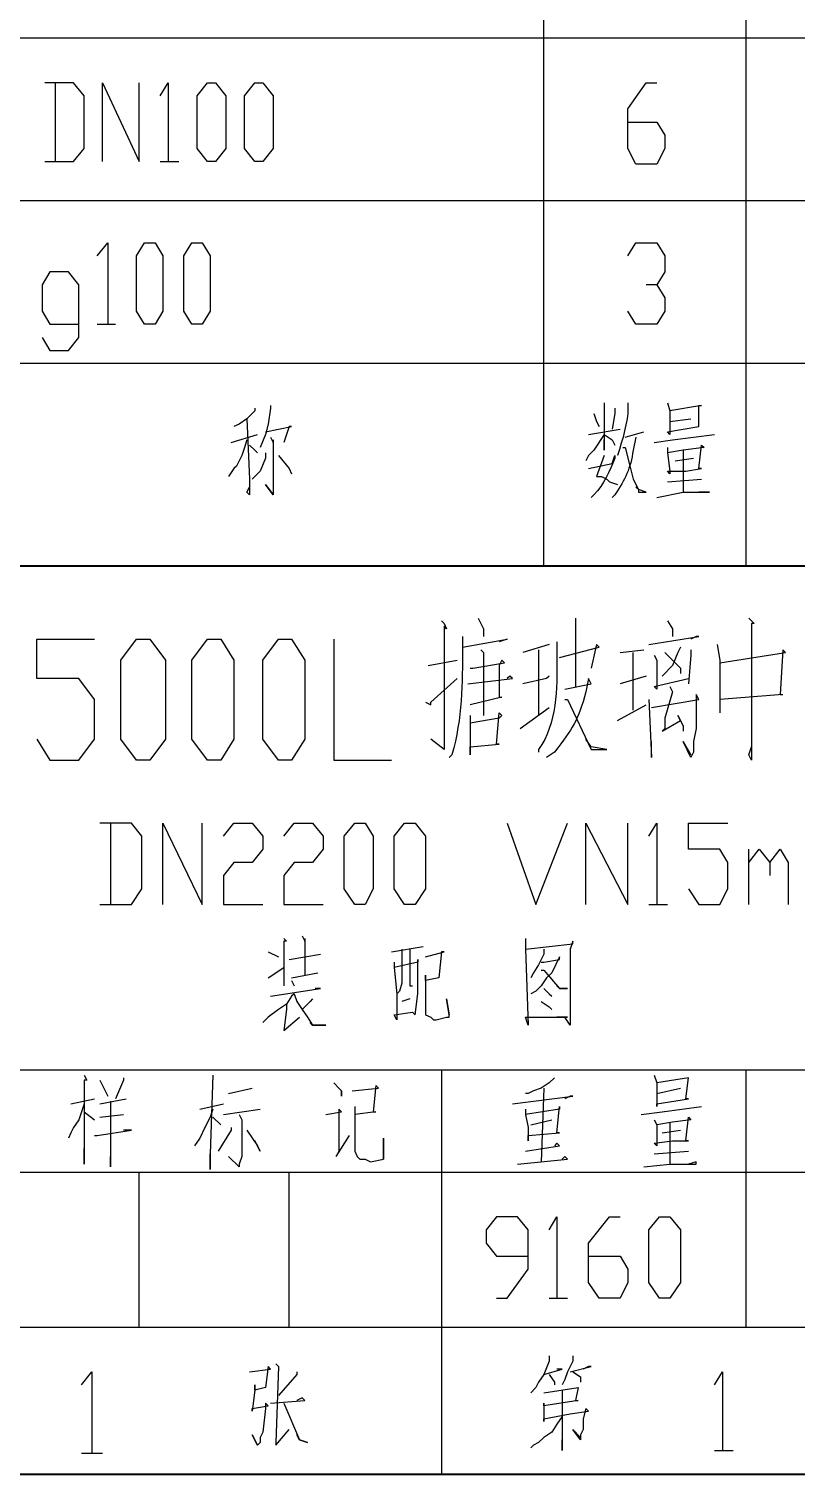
# Model space of a CAD drawing. Header units: millimetres. Extents: x 0 to 822, y 14 to 1153.
# Drawn here: x 665.8 to 718.4, y 14.7 to 113.8 of the extents above; entities that cross this region are included whole.
import ezdxf

# ---------------------------------------------------------------- set-up
doc = ezdxf.new("R2010")
doc.units = ezdxf.units.MM
doc.layers.add('1', color=7, linetype='Continuous')

msp = doc.modelspace()

# ---------------------------------------------------------------- linework, layer by layer
at = {"layer": '1', "color": 0, "lineweight": 40}
for points in [[(43.56, 14.721732), (819, 14.721732), (819, 1153.221732), (43.56, 1153.221732), (43.56, 14.721732)], [(569.34, 77.001732), (819, 77.001732)]]:
    msp.add_lwpolyline(points, dxfattribs=at)
at = {"layer": '1', "color": 0, "lineweight": 25}
for points in [[(701.1, 113.181732), (701.1, 124.161732)], [(714.96, 113.181732), (714.96, 124.161732)], [(819, 113.181732), (568.98, 113.181732)], [(819, 113.181732), (568.98, 113.181732)], [(701.1, 102.021732), (701.1, 113.181732)], [(714.96, 102.021732), (714.96, 113.181732)], [(666.9, 104.721732), (668.88, 104.721732), (669.6, 105.621732), (669.6, 109.221732), (668.88, 110.121732), (666.9, 110.121732)], [(667.62, 110.121732), (667.62, 104.721732)], [(670.86, 104.721732), (670.86, 110.121732), (673.38, 104.721732), (673.38, 110.121732)], [(674.82, 109.221732), (675.36, 110.121732), (675.36, 104.721732)], [(678.06, 104.721732), (677.34, 105.621732), (677.34, 109.221732), (678.06, 110.121732), (678.6, 110.121732), (679.32, 109.221732), (679.32, 105.621732), (678.6, 104.721732), (678.06, 104.721732)], [(681.3, 104.721732), (680.58, 105.621732), (680.58, 109.221732), (681.3, 110.121732), (681.84, 110.121732), (682.56, 109.221732), (682.56, 105.621732), (681.84, 104.721732), (681.3, 104.721732)], [(706.86, 107.421732), (708.84, 107.421732), (709.38, 106.521732), (709.38, 105.621732), (708.84, 104.541732), (707.4, 104.541732), (706.86, 105.621732), (706.86, 108.321732), (708.12, 110.121732), (708.84, 110.121732)], [(674.82, 104.721732), (676.08, 104.721732)], [(819, 102.021732), (568.98, 102.021732)], [(819, 102.021732), (568.98, 102.021732)], [(701.1, 90.861732), (701.1, 102.021732)], [(714.96, 90.861732), (714.96, 102.021732)], [(670.5, 98.241732), (671.22, 99.141732), (671.22, 93.561732)], [(673.74, 93.561732), (673.2, 94.461732), (673.2, 98.241732), (673.74, 99.141732), (674.46, 99.141732), (675, 98.241732), (675, 94.461732), (674.46, 93.561732), (673.74, 93.561732)], [(676.98, 93.561732), (676.44, 94.461732), (676.44, 98.241732), (676.98, 99.141732), (677.7, 99.141732), (678.24, 98.241732), (678.24, 94.461732), (677.7, 93.561732), (676.98, 93.561732)], [(706.86, 98.241732), (707.4, 99.141732), (708.84, 99.141732), (709.38, 98.241732), (709.38, 97.161732), (708.84, 96.261732), (708.12, 96.261732)], [(666.72, 92.661732), (667.26, 91.761732), (668.52, 91.761732), (669.24, 92.661732), (669.24, 96.261732), (668.52, 97.161732), (667.26, 97.161732), (666.72, 96.261732), (666.72, 94.461732), (667.26, 93.561732), (669.24, 93.561732)], [(708.84, 96.261732), (709.38, 95.361732), (709.38, 94.461732), (708.84, 93.561732), (707.4, 93.561732), (706.86, 94.461732)], [(670.5, 93.561732), (671.76, 93.561732)], [(819, 90.861732), (568.98, 90.861732)], [(701.1, 77.001732), (701.1, 90.861732)], [(714.96, 77.001732), (714.96, 90.861732)], [(681.3, 87.801732), (681.3, 87.621732), (680.76, 87.081732), (680.22, 86.721732), (679.86, 86.541732)], [(682.38, 87.981732), (682.38, 87.801732), (682.2, 86.721732), (682.02, 86.001732), (681.66, 85.101732)], [(704.52, 87.441732), (704.7, 86.901732), (704.88, 86.541732)], [(705.24, 88.161732), (705.24, 87.801732), (705.24, 84.921732), (705.24, 85.281732), (705.24, 85.641732)], [(705.96, 87.801732), (705.96, 87.441732), (705.78, 86.361732)], [(709.56, 88.161732), (709.74, 87.621732), (709.74, 86.001732), (709.56, 86.181732), (711.72, 86.541732), (711.72, 86.541732), (711.72, 87.981732), (711.9, 87.981732), (709.74, 87.621732)], [(680.76, 87.081732), (680.94, 82.941732), (680.94, 81.861732), (680.76, 82.041732), (680.94, 82.401732)], [(682.02, 86.181732), (683.82, 86.541732), (683.64, 86.541732), (683.28, 85.461732)], [(704.16, 86.001732), (706.32, 86.361732)], [(709.74, 86.901732), (711.18, 87.081732)], [(680.76, 85.641732), (680.58, 85.101732), (680.4, 84.561732), (680.04, 83.841732), (679.86, 83.661732), (679.5, 83.121732)], [(679.68, 85.461732), (681.48, 86.001732)], [(680.94, 85.281732), (681.3, 84.921732), (681.48, 84.741732)], [(682.38, 85.821732), (682.56, 85.461732), (682.56, 85.641732), (682.56, 81.861732), (682.02, 82.581732), (682.56, 81.861732)], [(705.24, 86.001732), (704.52, 84.921732), (704.16, 84.561732), (703.98, 84.201732)], [(705.24, 86.001732), (705.78, 85.641732), (705.96, 85.281732)], [(706.68, 85.821732), (707.94, 86.181732)], [(708.66, 85.461732), (709.92, 85.641732), (712.8, 86.001732)], [(709.56, 85.101732), (709.56, 84.741732), (709.74, 83.481732), (709.74, 83.301732), (709.56, 83.481732), (710.82, 83.481732), (711.9, 83.661732), (711.72, 83.661732), (711.9, 85.281732), (712.08, 85.101732), (710.64, 84.921732), (709.56, 84.741732)], [(682.02, 84.741732), (682.02, 84.381732), (681.66, 83.481732), (681.12, 82.941732)], [(682.92, 84.561732), (683.64, 83.661732), (683.82, 83.301732)], [(705.24, 84.561732), (704.7, 83.121732), (705.06, 83.121732), (705.42, 82.941732), (705.6, 82.761732), (706.14, 82.581732)], [(706.5, 85.101732), (706.68, 85.101732), (707.04, 83.661732), (707.22, 82.941732), (707.58, 82.221732), (707.58, 82.041732), (708.12, 82.041732), (707.58, 82.221732), (707.4, 82.401732)], [(710.1, 84.201732), (711.36, 84.381732)], [(710.64, 84.921732), (710.64, 82.041732)], [(709.56, 82.761732), (711.9, 82.941732)], [(708.84, 81.681732), (710.64, 82.041732), (711.54, 82.041732), (712.44, 82.041732), (711.72, 82.041732)], [(696.6, 73.401732), (696.96, 72.681732), (696.96, 72.141732)], [(703.26, 73.401732), (703.26, 68.721732)], [(715.14, 73.401732), (715.5, 73.041732), (715.32, 73.041732), (715.32, 63.681732), (715.14, 64.041732), (715.32, 64.581732)], [(694.08, 73.221732), (694.26, 73.041732), (694.44, 72.681732), (694.26, 72.861732), (694.26, 65.121732), (694.26, 64.401732), (693.36, 65.121732)], [(709.56, 73.221732), (709.92, 72.681732), (709.92, 72.141732)], [(666.36, 65.121732), (667.26, 63.681732), (669.24, 63.681732), (670.32, 65.121732), (670.32, 67.821732), (669.24, 69.261732), (666.36, 69.261732), (666.36, 71.961732), (670.32, 71.961732)], [(673.2, 63.681732), (672.12, 65.121732), (672.12, 70.521732), (673.2, 71.961732), (674.1, 71.961732), (675.18, 70.521732), (675.18, 65.121732), (674.1, 63.681732), (673.2, 63.681732)], [(678.06, 63.681732), (676.98, 65.121732), (676.98, 70.521732), (678.06, 71.961732), (678.96, 71.961732), (679.86, 70.521732), (679.86, 65.121732), (678.96, 63.681732), (678.06, 63.681732)], [(682.92, 63.681732), (681.84, 65.121732), (681.84, 70.521732), (682.92, 71.961732), (683.82, 71.961732), (684.72, 70.521732), (684.72, 65.121732), (683.82, 63.681732), (682.92, 63.681732)], [(686.7, 71.961732), (686.7, 63.681732), (690.66, 63.681732)], [(695.52, 71.421732), (698.58, 71.961732), (698.58, 71.961732), (698.04, 71.781732)], [(701.46, 71.601732), (699.66, 71.061732)], [(702.18, 70.701732), (704.88, 71.421732), (704.7, 71.601732), (704.34, 69.981732)], [(708.3, 71.601732), (711.72, 72.141732), (711.54, 72.141732), (711.18, 71.961732)], [(710.46, 71.421732), (710.28, 71.061732), (709.92, 70.161732), (709.2, 69.441732)], [(712.98, 71.601732), (713.16, 70.521732), (713.16, 67.821732), (713.16, 66.921732)], [(693.18, 70.161732), (695.16, 70.521732)], [(696.06, 69.981732), (696.06, 69.981732), (696.24, 69.981732), (698.4, 70.341732), (698.22, 70.521732), (698.04, 70.161732), (698.04, 68.001732), (698.22, 68.001732), (696.06, 67.461732)], [(696.78, 71.241732), (696.96, 71.061732), (696.96, 66.741732)], [(700.74, 71.241732), (700.74, 66.741732)], [(706.32, 71.061732), (707.94, 71.241732)], [(707.22, 67.101732), (707.22, 71.061732)], [(708.66, 70.881732), (708.84, 70.521732), (708.84, 68.541732), (708.66, 68.721732), (711, 69.261732)], [(709.38, 71.061732), (710.46, 69.981732), (710.46, 69.621732)], [(711.18, 71.241732), (711.18, 70.881732), (711, 68.901732)], [(713.16, 70.341732), (717.66, 71.061732), (717.48, 71.241732), (717.3, 68.181732), (717.48, 68.181732), (713.16, 67.821732)], [(695.88, 68.901732), (698.94, 69.261732), (698.76, 69.441732), (698.58, 69.261732)], [(701.46, 69.441732), (701.28, 69.261732), (699.66, 68.901732)], [(708.12, 69.441732), (706.32, 68.901732)], [(693, 67.641732), (693.36, 67.461732), (693.36, 67.641732), (695.16, 69.261732)], [(709.74, 68.721732), (709.92, 68.361732), (709.38, 66.561732), (709.38, 65.841732), (709.2, 65.661732), (710.46, 66.381732), (710.28, 66.741732), (710.64, 66.021732), (710.64, 65.661732)], [(702.54, 67.821732), (702.72, 67.821732), (704.34, 64.401732), (705.42, 64.401732), (704.34, 64.581732), (703.98, 65.121732)], [(706.14, 66.381732), (708.12, 67.461732)], [(708.3, 67.821732), (708.48, 63.861732), (708.48, 64.401732), (708.48, 64.941732)], [(708.48, 67.281732), (711.72, 67.821732), (711.54, 68.181732), (711.54, 67.641732), (711.54, 65.841732), (711.36, 64.941732), (711.36, 64.221732), (711.18, 63.861732), (710.64, 64.941732), (711.18, 64.041732)], [(696.06, 66.741732), (696.06, 66.021732), (696.06, 64.041732), (696.06, 64.401732), (696.06, 64.581732), (698.04, 64.761732), (697.86, 64.761732), (698.04, 66.921732), (698.22, 66.741732), (698.04, 66.561732), (696.06, 66.201732)], [(699.48, 65.841732), (701.46, 67.281732)], [(670.68, 53.781732), (672.84, 53.781732), (673.56, 54.861732), (673.56, 58.461732), (672.84, 59.361732), (670.68, 59.361732)], [(671.4, 59.361732), (671.4, 53.781732)], [(675, 53.781732), (675, 59.361732), (677.7, 53.781732), (677.7, 59.361732)], [(679.14, 58.461732), (679.86, 59.361732), (681.12, 59.361732), (681.84, 58.461732), (681.84, 57.561732), (681.12, 56.661732), (679.86, 56.661732), (679.14, 55.761732), (679.14, 53.781732), (681.84, 53.781732)], [(683.28, 58.461732), (684, 59.361732), (685.26, 59.361732), (685.98, 58.461732), (685.98, 57.561732), (685.26, 56.661732), (684, 56.661732), (683.28, 55.761732), (683.28, 53.781732), (685.98, 53.781732)], [(688.14, 53.781732), (687.42, 54.861732), (687.42, 58.461732), (688.14, 59.361732), (688.86, 59.361732), (689.4, 58.461732), (689.4, 54.861732), (688.86, 53.781732), (688.14, 53.781732)], [(691.56, 53.781732), (690.84, 54.861732), (690.84, 58.461732), (691.56, 59.361732), (692.28, 59.361732), (693, 58.461732), (693, 54.861732), (692.28, 53.781732), (691.56, 53.781732)], [(698.58, 59.361732), (700.56, 53.781732), (702.72, 59.361732)], [(703.98, 53.781732), (703.98, 59.361732), (706.86, 53.781732), (706.86, 59.361732)], [(708.3, 58.461732), (708.84, 59.361732), (708.84, 53.781732)], [(711, 54.861732), (711.72, 53.781732), (713.16, 53.781732), (713.7, 54.861732), (713.7, 56.661732), (713.16, 57.561732), (711, 57.561732), (711, 59.361732), (713.7, 59.361732)], [(715.14, 53.781732), (715.14, 57.561732)], [(715.14, 56.661732), (715.86, 57.561732), (716.58, 56.661732), (716.58, 55.761732)], [(716.58, 56.661732), (717.3, 57.561732), (717.84, 56.661732), (717.84, 53.781732)], [(708.3, 53.781732), (709.56, 53.781732)], [(684.54, 51.621732), (684.72, 51.261732), (684.72, 51.441732), (684.72, 48.921732)], [(682.2, 50.541732), (682.92, 50.181732)], [(683.28, 51.441732), (683.46, 51.261732), (683.28, 51.261732), (683.28, 48.921732), (683.28, 48.201732)], [(690.66, 50.541732), (692.82, 50.901732)], [(691.38, 50.721732), (691.38, 49.461732), (691.38, 48.741732), (691.38, 48.381732), (691.2, 47.841732), (691.02, 47.661732)], [(691.92, 50.721732), (691.92, 48.381732), (691.92, 48.201732), (692.1, 48.201732)], [(693, 50.181732), (694.26, 50.541732), (694.08, 50.541732), (693.9, 48.741732), (693.9, 48.741732), (693, 48.561732), (693, 48.921732), (693, 46.581732), (693, 46.401732), (693, 46.221732), (693.36, 46.041732), (693.54, 45.861732), (693.72, 45.861732), (694.44, 46.041732), (694.62, 46.041732), (694.62, 46.221732), (694.44, 47.301732), (694.62, 46.221732)], [(699.84, 51.441732), (699.84, 50.721732), (700.02, 45.501732), (699.84, 46.041732), (702.72, 46.041732), (702.36, 46.041732), (702, 46.041732)], [(699.84, 50.721732), (703.08, 51.081732), (703.08, 51.261732), (702.9, 50.721732), (702.9, 46.041732), (702.9, 45.501732), (702.54, 46.041732)], [(701.1, 50.721732), (701.1, 50.361732), (700.74, 49.641732), (700.38, 49.101732), (700.2, 48.741732)], [(683.64, 50.001732), (685.8, 50.361732)], [(690.84, 49.821732), (690.84, 49.461732), (691.02, 47.661732), (691.02, 45.861732), (690.84, 46.221732), (692.1, 46.401732), (692.28, 46.221732), (692.46, 47.661732), (692.46, 50.001732), (692.46, 49.821732), (690.84, 49.461732)], [(700.92, 49.821732), (701.1, 49.821732), (702.18, 50.001732), (702.18, 50.181732), (701.64, 49.101732), (701.28, 48.741732), (700.92, 48.201732), (700.56, 47.841732), (700.2, 47.661732)], [(682.2, 48.741732), (683.28, 49.461732)], [(683.82, 48.741732), (685.62, 49.101732)], [(683.82, 48.561732), (684, 48.201732)], [(700.92, 49.281732), (701.1, 49.281732), (702.18, 48.021732), (702.72, 48.021732), (702.18, 48.021732), (702, 48.201732)], [(684, 47.661732), (683.82, 47.481732), (683.46, 46.941732), (682.92, 46.581732), (682.2, 46.041732), (681.84, 45.681732)], [(682.38, 47.481732), (685.8, 48.021732), (685.8, 48.021732), (685.44, 48.021732)], [(684, 47.661732), (684.18, 47.121732), (684.54, 46.581732), (684.9, 46.041732), (685.26, 45.501732), (685.44, 45.501732), (686.16, 45.501732), (685.26, 45.501732), (685.08, 45.681732)], [(701.1, 48.021732), (701.46, 47.661732), (701.64, 47.481732)], [(683.46, 46.941732), (683.46, 46.581732), (683.28, 45.141732), (683.28, 45.141732), (684.36, 46.041732)], [(685.26, 47.301732), (685.08, 47.121732), (684.54, 46.581732)], [(691.92, 47.301732), (691.38, 47.121732)], [(700.92, 47.121732), (701.46, 46.761732), (701.64, 46.581732)], [(568.98, 42.441732), (735.66, 42.441732)], [(669.6, 42.081732), (669.78, 41.721732), (669.6, 41.721732), (669.6, 35.961732), (669.6, 37.041732)], [(670.68, 41.721732), (671.04, 41.001732), (671.22, 40.641732)], [(672.3, 41.901732), (672.3, 41.721732), (671.76, 40.461732)], [(678.42, 42.081732), (678.24, 36.681732), (678.24, 35.601732), (678.24, 36.141732), (678.24, 36.681732)], [(694.08, 42.441732), (694.08, 14.721732)], [(701.82, 41.901732), (701.46, 41.541732), (700.92, 41.181732), (700.38, 41.001732), (700.02, 40.821732), (699.84, 40.821732)], [(708.66, 42.081732), (708.84, 41.541732), (708.84, 39.921732), (708.84, 40.101732), (711, 40.461732), (710.82, 40.461732), (711, 41.901732), (711, 41.901732), (708.84, 41.541732)], [(714.96, 24.801732), (714.96, 42.441732)], [(679.5, 40.821732), (681.12, 41.181732)], [(686.7, 41.541732), (687.06, 41.181732), (687.24, 41.001732), (687.24, 40.641732), (687.24, 41.001732)], [(687.96, 41.001732), (689.76, 41.181732), (689.58, 41.361732), (689.4, 39.561732), (689.58, 39.561732), (688.14, 39.381732)], [(698.94, 40.101732), (703.08, 40.641732), (702.9, 40.641732), (702.54, 40.461732)], [(701.1, 41.181732), (700.92, 36.141732)], [(708.84, 40.821732), (710.46, 41.181732)], [(669.6, 40.101732), (669.24, 39.021732), (668.88, 38.481732), (668.7, 38.121732), (668.52, 37.761732)], [(668.7, 40.101732), (670.32, 40.461732)], [(670.68, 40.101732), (672.48, 40.461732)], [(671.4, 40.281732), (671.4, 35.781732), (671.4, 36.141732), (671.4, 36.501732)], [(678.42, 39.741732), (678.24, 39.201732), (677.88, 38.481732), (677.52, 37.761732), (677.16, 37.221732)], [(677.52, 39.741732), (679.14, 40.101732)], [(679.14, 39.381732), (681.66, 39.741732)], [(686.16, 39.381732), (687.24, 39.561732), (687.06, 39.741732), (687.06, 36.861732), (686.88, 36.501732), (687.78, 37.941732)], [(688.14, 39.921732), (688.14, 39.201732), (688.14, 37.401732), (688.14, 36.861732), (688.32, 36.501732), (688.32, 36.501732), (688.5, 36.321732), (688.86, 36.321732), (689.22, 36.141732), (690.12, 36.321732), (690.12, 37.761732), (690.12, 36.321732)], [(699.84, 39.741732), (699.84, 39.381732), (700.02, 38.481732), (700.02, 37.581732), (700.02, 37.941732), (702.18, 38.121732), (702, 38.121732), (702.18, 39.921732), (702.18, 39.741732), (699.84, 39.381732)], [(707.76, 39.381732), (709.2, 39.561732), (711.9, 39.921732)], [(669.6, 39.561732), (670.32, 39.021732)], [(670.68, 39.201732), (672.3, 39.381732)], [(678.42, 39.201732), (678.96, 38.661732)], [(680.22, 39.381732), (680.4, 39.021732), (680.4, 36.501732), (680.22, 35.961732), (680.22, 35.781732), (679.5, 36.501732), (680.22, 35.781732)], [(700.2, 38.661732), (701.64, 39.021732)], [(708.66, 39.021732), (708.84, 38.661732), (708.84, 37.401732), (708.84, 37.221732), (708.66, 37.401732), (709.92, 37.581732), (711, 37.581732), (710.82, 37.581732), (711, 39.201732), (711.18, 39.021732), (709.92, 38.841732), (708.84, 38.661732)], [(709.74, 38.841732), (709.74, 35.961732)], [(670.32, 37.941732), (670.32, 37.941732), (670.5, 37.941732), (672.84, 38.301732), (672.66, 38.301732), (672.3, 38.301732)], [(679.68, 38.481732), (679.68, 38.301732), (678.78, 36.861732)], [(680.76, 38.301732), (681.48, 37.221732), (681.66, 36.861732), (681.3, 37.581732)], [(709.2, 38.121732), (710.46, 38.301732)], [(699.84, 36.861732), (702.18, 37.221732), (702, 37.401732), (701.82, 37.221732)], [(708.66, 36.681732), (711, 36.861732)], [(699.3, 35.961732), (702.72, 36.321732), (702.54, 36.501732), (702.36, 36.321732)], [(707.94, 35.781732), (709.74, 35.961732), (710.64, 35.961732), (711.54, 35.961732), (711.54, 36.141732), (711, 35.961732)], [(568.98, 35.421732), (735.66, 35.421732)], [(673.38, 24.801732), (673.38, 35.421732)], [(683.64, 24.801732), (683.64, 35.421732)], [(697.86, 26.781732), (698.58, 26.781732), (700.02, 28.761732), (700.02, 31.461732), (699.3, 32.361732), (697.86, 32.361732), (697.14, 31.461732), (697.14, 30.561732), (697.86, 29.661732), (700.02, 29.661732)], [(701.46, 31.461732), (702, 32.361732), (702, 26.781732)], [(704.16, 29.661732), (706.32, 29.661732), (706.86, 28.761732), (706.86, 27.861732), (706.32, 26.781732), (704.88, 26.781732), (704.16, 27.861732), (704.16, 30.561732), (705.6, 32.361732), (706.32, 32.361732)], [(709.02, 26.781732), (708.3, 27.861732), (708.3, 31.461732), (709.02, 32.361732), (709.74, 32.361732), (710.46, 31.461732), (710.46, 27.861732), (709.74, 26.781732), (709.02, 26.781732)], [(701.46, 26.781732), (702.72, 26.781732)], [(652.5, 24.801732), (735.66, 24.801732)], [(701.46, 22.821732), (701.46, 22.461732), (701.1, 21.561732), (700.74, 21.021732), (700.56, 20.661732), (700.2, 20.301732)], [(703.08, 22.821732), (703.08, 22.461732), (702.72, 21.741732), (702.54, 21.201732), (702.36, 20.841732)], [(680.94, 21.741732), (682.38, 21.921732), (682.2, 22.101732), (682.02, 20.661732), (682.02, 20.661732), (681.3, 20.481732), (681.3, 20.841732), (681.3, 20.481732), (681.12, 19.041732), (681.12, 19.221732), (682.2, 19.401732), (682.02, 19.581732), (682.02, 19.221732), (681.84, 17.601732), (681.66, 17.241732), (681.66, 16.881732), (681.48, 16.701732), (681.12, 17.421732), (681.48, 16.701732), (681.66, 16.881732)], [(682.74, 22.281732), (682.92, 22.101732), (682.92, 22.101732), (682.74, 16.881732), (682.74, 16.701732), (683.64, 17.781732)], [(701.1, 21.561732), (702.36, 21.921732), (702.36, 21.921732), (702, 21.921732)], [(702.9, 21.741732), (704.34, 22.101732), (704.16, 22.101732), (703.8, 21.921732)], [(669.42, 20.841732), (670.14, 21.741732), (670.14, 16.161732)], [(684.18, 21.741732), (684.18, 21.561732), (682.92, 20.121732)], [(701.46, 21.561732), (701.82, 21.021732), (701.82, 20.841732)], [(703.08, 21.741732), (703.62, 21.381732), (703.62, 21.021732)], [(712.8, 20.841732), (713.34, 21.741732), (713.34, 16.341732)], [(682.38, 19.581732), (684.72, 19.761732), (684.54, 19.941732), (684.18, 19.761732)], [(701.1, 20.301732), (703.44, 20.661732), (703.44, 20.661732), (703.26, 19.761732), (703.44, 19.761732), (701.1, 19.401732), (701.1, 19.581732), (701.1, 19.401732), (701.1, 18.501732), (701.1, 18.321732), (701.1, 18.501732), (702.9, 18.861732), (704.16, 19.041732), (703.98, 19.221732), (703.8, 18.501732), (703.8, 17.781732), (703.62, 17.421732), (703.62, 17.061732), (703.08, 17.781732), (703.62, 17.241732)], [(702.36, 20.481732), (702.36, 16.881732), (702.36, 16.341732), (702.36, 16.521732), (702.36, 17.061732)], [(683.28, 19.581732), (684.36, 17.061732), (684.9, 16.881732), (684.36, 17.061732), (684.18, 17.421732)], [(702.36, 18.681732), (702, 18.141732), (701.64, 17.601732), (701.1, 17.241732), (700.74, 16.881732), (700.38, 16.701732), (700.2, 16.521732)], [(669.42, 16.161732), (670.86, 16.161732)], [(712.8, 16.341732), (714.06, 16.341732)]]:
    msp.add_lwpolyline(points, dxfattribs=at)
for points, knots in [([(706.86, 88.161732), (706.86, 88.161732), (706.86, 87.801732), (706.86, 87.801732), (706.86, 86.901732), (706.5, 85.641732), (706.14, 84.561732), (706.14, 84.561732), (706.14, 84.561732), (706.14, 84.561732)], [0, 0, 0, 0, 1, 1, 1, 2, 2, 2, 3, 3, 3, 3]), ([(707.4, 85.821732), (707.4, 85.821732), (707.22, 84.921732), (707.22, 84.921732), (707.04, 83.661732), (706.68, 82.941732), (705.96, 81.861732), (705.96, 81.861732), (705.78, 81.681732), (705.78, 81.681732)], [0, 0, 0, 0, 1, 1, 1, 2, 2, 2, 3, 3, 3, 3]), ([(704.16, 83.661732), (704.16, 83.661732), (705.78, 84.021732), (705.78, 84.021732), (705.78, 84.021732), (705.96, 84.561732), (705.96, 84.561732), (705.96, 84.561732), (705.96, 84.381732), (705.96, 84.381732), (705.6, 83.481732), (705.24, 82.581732), (704.52, 81.861732), (704.52, 81.861732), (704.34, 81.681732), (704.34, 81.681732)], [0, 0, 0, 0, 1, 1, 1, 2, 2, 2, 3, 3, 3, 4, 4, 4, 5, 5, 5, 5]), ([(695.52, 72.141732), (695.52, 72.141732), (695.52, 71.421732), (695.52, 71.421732), (695.52, 68.901732), (695.52, 66.561732), (694.8, 64.041732), (694.8, 64.041732), (694.62, 63.861732), (694.62, 63.861732)], [0, 0, 0, 0, 1, 1, 1, 2, 2, 2, 3, 3, 3, 3]), ([(702, 71.781732), (702, 71.781732), (702, 70.701732), (702, 70.701732), (702, 68.541732), (702, 66.201732), (700.74, 64.401732), (700.74, 64.401732), (700.74, 64.221732), (700.74, 64.221732)], [0, 0, 0, 0, 1, 1, 1, 2, 2, 2, 3, 3, 3, 3]), ([(702.54, 68.541732), (702.54, 68.541732), (704.34, 68.901732), (704.34, 68.901732), (704.34, 68.901732), (704.16, 69.261732), (704.16, 69.261732), (704.16, 69.261732), (703.98, 68.361732), (703.98, 68.361732), (703.44, 66.381732), (703.08, 65.841732), (701.82, 64.221732), (701.82, 64.221732), (701.28, 63.861732), (701.28, 63.861732)], [0, 0, 0, 0, 1, 1, 1, 2, 2, 2, 3, 3, 3, 4, 4, 4, 5, 5, 5, 5])]:
    msp.add_open_spline(points, degree=3, knots=knots, dxfattribs=at)

doc.saveas('drawing.dxf')
